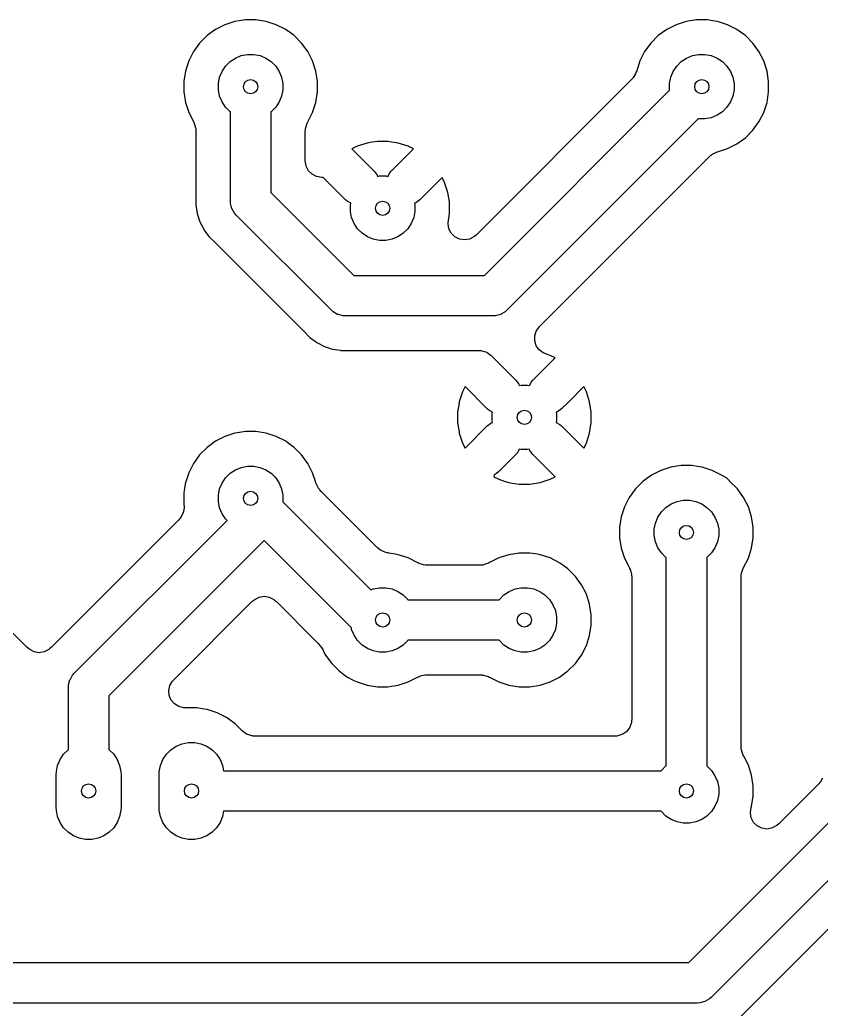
# Model space of a CAD drawing. Header units: millimetres. Extents: x 20 to 168, y -138 to -20.
# Drawn here: x 73.54 to 93.33, y -109.77 to -85.35 of the extents above; entities that cross this region are included whole.
import ezdxf

# ---------------------------------------------------------------- set-up
doc = ezdxf.new("R2010")
doc.units = ezdxf.units.MM
doc.layers.add('B.Cu', color=253, linetype='CONTINUOUS', true_color=0x83a598)
doc.layers.add('Edge.Cuts', color=40, linetype='CONTINUOUS', true_color=0xfabd2f)

msp = doc.modelspace()

# ---------------------------------------------------------------- linework, layer by layer
at = {"layer": 'B.Cu', "linetype": 'CONTINUOUS'}
for p, q in [((78.853508, -85.390138), (78.606425, -85.470421)), ((78.956143, -85.373884), (78.853508, -85.390138)), ((78.956144, -85.373884), (78.956143, -85.373884)), ((79.110102, -85.3495), (78.956144, -85.373884)), ((79.369896, -85.3495), (79.110102, -85.3495)), ((79.369897, -85.3495), (79.369896, -85.3495)), ((79.562344, -85.37998), (79.369897, -85.3495)), ((79.562346, -85.37998), (79.562344, -85.379979)), ((79.562344, -85.379979), (79.562344, -85.37998)), ((79.626492, -85.390138), (79.562346, -85.37998)), ((79.873573, -85.470421), (79.626488, -85.390138)), ((79.626488, -85.390138), (79.626492, -85.390138)), ((89.993508, -85.390138), (89.746425, -85.470421)), ((90.096143, -85.373884), (89.993508, -85.390138)), ((90.096144, -85.373884), (90.096143, -85.373884)), ((90.250102, -85.3495), (90.096144, -85.373884)), ((90.509896, -85.3495), (90.250102, -85.3495)), ((90.509897, -85.3495), (90.509896, -85.3495)), ((90.702344, -85.37998), (90.509897, -85.3495)), ((90.702346, -85.37998), (90.702344, -85.379979)), ((90.702344, -85.379979), (90.702344, -85.37998)), ((90.766492, -85.390138), (90.702346, -85.37998)), ((91.013573, -85.470421), (90.766488, -85.390138)), ((90.766488, -85.390138), (90.766492, -85.390138)), ((78.374948, -85.588365), (78.164773, -85.741066)), ((78.606419, -85.470424), (78.374948, -85.588365)), ((78.606425, -85.470421), (78.606419, -85.470424)), ((79.873579, -85.470424), (79.873573, -85.470421)), ((80.105049, -85.588364), (79.873579, -85.470424)), ((80.159715, -85.628081), (80.105049, -85.588364)), ((80.163911, -85.63113), (80.159715, -85.628081)), ((80.315229, -85.741069), (80.163911, -85.63113)), ((89.514948, -85.588365), (89.304773, -85.741066)), ((89.746419, -85.470424), (89.514948, -85.588365)), ((89.746425, -85.470421), (89.746419, -85.470424)), ((91.013579, -85.470424), (91.013573, -85.470421)), ((91.245049, -85.588364), (91.013579, -85.470424)), ((91.299715, -85.628081), (91.245049, -85.588364)), ((91.303911, -85.63113), (91.299715, -85.628081)), ((91.455229, -85.741069), (91.303911, -85.63113)), ((77.981066, -85.924773), (77.828365, -86.134948)), ((78.164773, -85.741066), (77.981066, -85.924773)), ((80.498931, -85.924771), (80.315229, -85.741069)), ((80.651634, -86.134949), (80.498931, -85.924771)), ((89.121066, -85.924773), (88.968365, -86.134948)), ((89.304773, -85.741066), (89.121066, -85.924773)), ((91.638931, -85.924771), (91.455229, -85.741069)), ((91.791634, -86.134949), (91.638931, -85.924771)), ((77.828365, -86.134948), (77.710424, -86.366419)), ((80.769579, -86.366428), (80.651634, -86.134949)), ((88.968365, -86.134948), (88.850422, -86.366421)), ((91.909579, -86.366428), (91.791634, -86.134949)), ((77.710421, -86.366425), (77.63014, -86.613503)), ((77.710424, -86.366419), (77.710421, -86.366425)), ((78.621592, -86.492485), (78.732485, -86.381592)), ((78.732485, -86.381592), (78.862883, -86.294463)), ((78.862883, -86.294463), (79.007772, -86.234448)), ((79.007772, -86.234448), (79.161586, -86.203852)), ((79.161586, -86.203852), (79.318414, -86.203852)), ((79.318414, -86.203852), (79.472228, -86.234448)), ((79.472228, -86.234448), (79.617117, -86.294463)), ((79.617117, -86.294463), (79.747515, -86.381592)), ((79.747515, -86.381592), (79.858408, -86.492485)), ((80.84986, -86.613507), (80.769579, -86.366428)), ((88.850417, -86.366438), (88.772217, -86.607107)), ((88.850422, -86.366421), (88.850417, -86.366438)), ((89.761592, -86.492485), (89.872485, -86.381592)), ((89.872485, -86.381592), (90.002883, -86.294463)), ((90.002883, -86.294463), (90.147772, -86.234448)), ((90.147772, -86.234448), (90.301586, -86.203852)), ((90.301586, -86.203852), (90.458414, -86.203852)), ((90.458414, -86.203852), (90.612228, -86.234448)), ((90.612228, -86.234448), (90.757117, -86.294463)), ((90.757117, -86.294463), (90.887515, -86.381592)), ((90.887515, -86.381592), (90.998408, -86.492485)), ((91.98986, -86.613507), (91.909579, -86.366428)), ((77.630138, -86.613512), (77.61425, -86.713828)), ((77.63014, -86.613503), (77.630138, -86.613512)), ((78.474448, -86.767772), (78.534463, -86.622883)), ((78.534463, -86.622883), (78.621592, -86.492485)), ((79.858408, -86.492485), (79.945537, -86.622883)), ((79.945537, -86.622883), (80.005552, -86.767772)), ((80.8905, -86.870103), (80.84986, -86.613507)), ((88.761368, -86.636512), (88.742433, -86.68222)), ((88.772217, -86.607107), (88.761368, -86.636512)), ((89.614448, -86.767772), (89.674463, -86.622883)), ((89.674463, -86.622883), (89.761592, -86.492485)), ((90.998408, -86.492485), (91.085537, -86.622883)), ((91.085537, -86.622883), (91.145552, -86.767772)), ((92.0305, -86.870103), (91.98986, -86.613507)), ((77.599519, -86.806848), (77.5895, -86.870105)), ((77.5895, -86.870105), (77.5895, -86.883393)), ((77.5895, -86.883393), (77.5895, -87.129896)), ((77.61387, -86.716235), (77.599519, -86.806848)), ((77.614235, -86.713925), (77.61387, -86.716235)), ((77.61425, -86.713828), (77.614235, -86.713925)), ((78.443852, -86.921586), (78.474448, -86.767772)), ((80.005552, -86.767772), (80.036148, -86.921586)), ((80.8905, -87.129897), (80.8905, -86.870103)), ((88.646621, -86.823481), (84.816529, -90.653574)), ((88.677827, -86.788363), (88.646621, -86.823481)), ((88.687153, -86.776533), (88.677827, -86.788363)), ((88.742433, -86.68222), (88.687153, -86.776533)), ((89.583852, -86.921586), (89.614448, -86.767772)), ((91.145552, -86.767772), (91.176148, -86.921586)), ((92.0305, -87.129897), (92.0305, -86.870103)), ((77.5895, -87.129896), (77.630138, -87.38649)), ((78.443852, -87.078414), (78.443852, -86.921586)), ((78.474448, -87.232228), (78.443852, -87.078414)), ((80.036148, -87.078414), (80.005552, -87.232228)), ((80.036148, -86.921586), (80.036148, -87.078414)), ((80.84986, -87.386493), (80.8905, -87.129897)), ((85.016494, -91.6564), (89.585615, -87.087277)), ((89.583852, -87.078414), (89.583852, -86.921586)), ((89.585615, -87.087277), (89.583852, -87.078414)), ((91.176148, -87.078414), (91.145552, -87.232228)), ((91.176148, -86.921586), (91.176148, -87.078414)), ((91.98986, -87.386493), (92.0305, -87.129897)), ((77.630138, -87.38649), (77.710421, -87.633573)), ((78.534463, -87.377117), (78.474448, -87.232228)), ((78.621592, -87.507515), (78.534463, -87.377117)), ((79.945537, -87.377117), (79.858408, -87.507515)), ((80.005552, -87.232228), (79.945537, -87.377117)), ((80.769579, -87.633572), (80.84986, -87.386493)), ((91.085537, -87.377117), (90.998408, -87.507515)), ((91.145552, -87.232228), (91.085537, -87.377117)), ((91.909579, -87.633572), (91.98986, -87.386493)), ((77.710421, -87.633573), (77.710424, -87.63358)), ((77.710424, -87.63358), (77.825298, -87.859031)), ((78.732485, -87.618408), (78.621592, -87.507515)), ((78.74, -87.623429), (78.732485, -87.618408)), ((78.74, -89.8169), (78.74, -87.623429)), ((79.747515, -87.618408), (79.74, -87.623429)), ((79.74, -87.623429), (79.74, -89.609793)), ((79.858408, -87.507515), (79.747515, -87.618408)), ((80.651634, -87.865051), (80.769579, -87.633572)), ((90.887515, -87.618408), (90.757117, -87.705537)), ((90.998408, -87.507515), (90.887515, -87.618408)), ((91.791634, -87.865051), (91.909579, -87.633572)), ((77.825298, -87.859031), (77.838414, -87.887482)), ((77.838414, -87.887482), (77.857355, -87.933209)), ((80.633132, -87.903926), (80.640713, -87.887482)), ((80.640713, -87.887482), (80.642271, -87.884102)), ((80.642271, -87.884102), (80.649101, -87.87002)), ((80.649101, -87.87002), (80.65163, -87.865055)), ((80.65163, -87.865055), (80.651634, -87.865051)), ((90.292722, -87.794384), (85.577153, -92.509953)), ((90.301586, -87.796148), (90.292722, -87.794384)), ((90.458414, -87.796148), (90.301586, -87.796148)), ((90.612228, -87.765552), (90.458414, -87.796148)), ((90.757117, -87.705537), (90.612228, -87.765552)), ((91.638931, -88.075229), (91.791634, -87.865051)), ((77.857355, -87.933209), (77.884962, -88.039002)), ((77.884962, -88.039002), (77.886734, -88.053973)), ((77.886734, -88.053973), (77.8895, -88.100872)), ((77.8895, -88.100872), (77.8895, -89.92319)), ((80.5905, -88.108744), (80.595412, -88.04633)), ((80.5905, -88.828925), (80.5905, -88.108744)), ((80.595412, -88.04633), (80.601395, -88.008553)), ((80.601395, -88.008553), (80.633132, -87.903926)), ((91.455229, -88.258931), (91.638931, -88.075229)), ((82.241883, -88.370314), (82.113618, -88.390629)), ((82.370145, -88.35), (82.241883, -88.370314)), ((82.370148, -88.35), (82.370145, -88.35)), ((82.629852, -88.35), (82.370148, -88.35)), ((82.629855, -88.35), (82.629852, -88.35)), ((82.886377, -88.390629), (82.629855, -88.35)), ((91.245051, -88.411634), (91.455229, -88.258931)), ((81.866626, -88.470881), (81.741661, -88.534552)), ((81.741661, -88.534552), (81.741661, -88.534553)), ((81.741661, -88.534553), (82.290643, -89.083535)), ((82.113618, -88.390629), (81.866626, -88.470881)), ((82.70935, -89.083539), (83.258337, -88.534553)), ((82.886378, -88.390629), (82.886377, -88.390629)), ((82.886382, -88.39063), (82.886378, -88.390629)), ((83.13338, -88.470885), (82.886382, -88.39063)), ((83.258336, -88.534552), (83.13338, -88.470885)), ((83.258337, -88.534553), (83.258336, -88.534552)), ((90.629495, -88.675805), (90.725913, -88.62427)), ((90.725913, -88.62427), (90.746447, -88.616694)), ((90.746447, -88.616694), (90.761229, -88.611569)), ((90.761229, -88.611569), (90.766487, -88.60986)), ((90.766487, -88.60986), (90.766493, -88.60986)), ((90.766493, -88.60986), (91.013572, -88.529579)), ((91.013572, -88.529579), (91.245051, -88.411634)), ((80.610023, -88.952205), (80.5905, -88.828925)), ((86.369603, -92.920289), (90.550952, -88.73894)), ((90.550952, -88.73894), (90.59856, -88.698281)), ((90.59856, -88.698281), (90.624502, -88.679434)), ((90.624502, -88.679434), (90.629495, -88.675805)), ((80.613592, -88.963191), (80.610023, -88.952205)), ((80.613597, -88.963209), (80.613592, -88.963191)), ((80.670271, -89.074437), (80.613597, -88.963209)), ((80.758543, -89.162709), (80.670271, -89.074437)), ((82.290643, -89.083535), (82.364017, -89.184526)), ((82.674948, -89.122767), (82.70935, -89.083539)), ((80.869771, -89.219383), (80.758543, -89.162709)), ((80.993069, -89.238911), (80.869771, -89.219383)), ((81.031804, -89.238911), (80.993069, -89.238911)), ((81.583534, -89.79064), (81.031804, -89.238911)), ((82.364017, -89.184526), (82.37341, -89.213434)), ((82.37341, -89.213434), (82.421586, -89.203852)), ((82.421586, -89.203852), (82.578414, -89.203852)), ((82.578414, -89.203852), (82.625803, -89.213278)), ((82.625803, -89.213278), (82.674948, -89.122767)), ((83.965443, -89.241659), (83.416464, -89.790638)), ((83.965444, -89.24166), (83.965443, -89.241659)), ((84.029113, -89.366617), (83.965444, -89.24166)), ((84.10937, -89.613622), (84.029113, -89.366617)), ((78.744277, -89.882147), (78.74, -89.8169)), ((79.74, -89.609793), (81.786607, -91.6564)), ((81.622766, -89.825046), (81.583534, -89.79064)), ((81.713279, -89.874193), (81.622766, -89.825046)), ((83.416464, -89.790638), (83.315471, -89.864014)), ((84.146113, -89.845606), (84.10937, -89.613622)), ((84.149999, -89.870139), (84.146113, -89.845606)), ((77.8895, -89.92319), (77.922232, -90.129845)), ((78.744277, -89.882163), (78.744277, -89.882147)), ((78.762454, -89.95), (78.744277, -89.882163)), ((78.77806, -90.008242), (78.762454, -89.95)), ((78.843323, -90.121281), (78.77806, -90.008242)), ((81.703852, -89.921586), (81.713279, -89.874193)), ((81.703852, -90.078414), (81.703852, -89.921586)), ((81.734448, -90.232228), (81.703852, -90.078414)), ((83.296148, -90.078414), (83.265552, -90.232228)), ((83.315471, -89.864014), (83.286564, -89.873406)), ((83.286564, -89.873406), (83.296148, -89.921586)), ((83.296148, -89.921586), (83.296148, -90.078414)), ((84.15, -89.870142), (84.149999, -89.870139)), ((84.15, -90.129862), (84.15, -89.870142)), ((77.922232, -90.129845), (77.922233, -90.129868)), ((77.922233, -90.129868), (77.922236, -90.129868)), ((77.922236, -90.129868), (77.922756, -90.133153)), ((77.922756, -90.133153), (77.922756, -90.133155)), ((77.922756, -90.133155), (77.988442, -90.335311)), ((77.988442, -90.335311), (78.081734, -90.518408)), ((78.843338, -90.121296), (78.843323, -90.121281)), ((78.886447, -90.170453), (78.843338, -90.121296)), ((81.225947, -92.509954), (78.886447, -90.170453)), ((81.794463, -90.377117), (81.734448, -90.232228)), ((83.265552, -90.232228), (83.205537, -90.377117)), ((84.118106, -90.362625), (84.123017, -90.300216)), ((84.123017, -90.300216), (84.149922, -90.130345)), ((84.149922, -90.130345), (84.15, -90.129862)), ((78.081734, -90.518408), (78.084949, -90.524717)), ((78.084949, -90.524717), (78.095702, -90.539517)), ((78.095702, -90.539517), (78.209896, -90.696692)), ((81.881592, -90.507515), (81.794463, -90.377117)), ((81.992485, -90.618408), (81.881592, -90.507515)), ((83.118408, -90.507515), (83.007515, -90.618408)), ((83.205537, -90.377117), (83.118408, -90.507515)), ((84.118106, -90.384002), (84.118106, -90.362625)), ((84.137636, -90.5073), (84.118106, -90.384002)), ((84.194311, -90.618527), (84.137636, -90.5073)), ((78.209896, -90.696692), (78.360208, -90.847004)), ((82.122883, -90.705537), (81.992485, -90.618408)), ((82.267772, -90.765552), (82.122883, -90.705537)), ((82.421586, -90.796148), (82.267772, -90.765552)), ((82.578414, -90.796148), (82.421586, -90.796148)), ((82.732228, -90.765552), (82.578414, -90.796148)), ((82.877117, -90.705537), (82.732228, -90.765552)), ((83.007515, -90.618408), (82.877117, -90.705537)), ((84.282583, -90.706798), (84.194311, -90.618527)), ((84.393812, -90.763471), (84.282583, -90.706798)), ((84.51711, -90.782998), (84.393812, -90.763471)), ((84.640408, -90.763468), (84.51711, -90.782998)), ((84.751635, -90.706793), (84.640408, -90.763468)), ((84.768922, -90.694233), (84.751635, -90.706793)), ((84.816529, -90.653574), (84.768922, -90.694233)), ((78.360208, -90.847004), (78.360211, -90.847006)), ((78.360211, -90.847006), (80.549393, -93.036188)), ((81.786607, -91.6564), (85.016494, -91.6564)), ((73.579791, -100.700295), (65.07503, -92.195534)), ((81.275111, -92.553069), (81.225947, -92.509954)), ((85.577153, -92.509953), (85.527996, -92.553061)), ((81.275119, -92.553077), (81.275111, -92.553069)), ((81.388158, -92.61834), (81.275119, -92.553077)), ((81.410357, -92.624288), (81.388158, -92.61834)), ((81.514237, -92.652123), (81.410357, -92.624288)), ((81.514252, -92.652123), (81.514237, -92.652123)), ((81.5795, -92.6564), (81.514252, -92.652123)), ((85.2236, -92.6564), (81.5795, -92.6564)), ((85.288848, -92.652123), (85.2236, -92.6564)), ((85.288863, -92.652123), (85.288848, -92.652123)), ((85.414942, -92.61834), (85.288863, -92.652123)), ((85.437609, -92.605253), (85.414942, -92.61834)), ((85.527981, -92.553077), (85.437609, -92.605253)), ((85.527996, -92.553061), (85.527981, -92.553077)), ((86.291593, -93.030381), (86.296245, -93.021251)), ((86.296245, -93.021251), (86.369603, -92.920289)), ((80.549393, -93.036188), (80.549396, -93.036192)), ((80.549396, -93.036192), (80.699708, -93.186504)), ((80.699708, -93.186504), (80.830878, -93.281804)), ((86.253019, -93.149101), (86.291593, -93.030381)), ((86.25302, -93.273935), (86.253019, -93.149101)), ((80.830878, -93.281804), (80.871684, -93.311451)), ((80.871684, -93.311451), (81.061088, -93.407957)), ((81.061088, -93.407957), (81.263257, -93.473646)), ((81.263257, -93.473646), (81.45849, -93.504568)), ((81.45849, -93.504568), (81.470333, -93.506901)), ((81.470333, -93.506901), (81.702258, -93.506901)), ((81.702258, -93.506901), (81.710543, -93.506901)), ((81.710543, -93.506901), (81.710591, -93.5069)), ((81.710591, -93.5069), (84.857334, -93.5069)), ((84.857334, -93.5069), (84.919747, -93.511812)), ((84.919747, -93.511812), (84.949613, -93.516542)), ((86.291596, -93.39266), (86.25302, -93.273935)), ((86.364972, -93.493653), (86.291596, -93.39266)), ((86.465966, -93.567029), (86.364972, -93.493653)), ((84.949613, -93.516542), (85.068334, -93.555114)), ((85.068334, -93.555114), (85.081116, -93.561627)), ((85.081116, -93.561627), (85.182107, -93.635)), ((85.182107, -93.635), (85.18211, -93.635003)), ((85.18211, -93.635003), (85.79064, -94.243532)), ((86.209345, -94.243546), (86.758337, -93.694554)), ((86.489227, -93.578881), (86.465966, -93.567029)), ((86.547068, -93.60284), (86.489227, -93.578881)), ((86.633379, -93.630884), (86.547068, -93.60284)), ((86.758336, -93.694552), (86.633379, -93.630884)), ((86.758337, -93.694553), (86.758336, -93.694552)), ((86.758337, -93.694554), (86.758337, -93.694553)), ((85.79064, -94.243532), (85.864016, -94.344525)), ((86.174947, -94.282771), (86.209345, -94.243546)), ((84.534552, -94.401661), (84.470881, -94.526626)), ((84.534553, -94.401661), (84.534552, -94.401661)), ((85.08354, -94.950648), (84.534553, -94.401661)), ((85.864016, -94.344525), (85.873409, -94.373435)), ((85.873409, -94.373435), (85.921586, -94.363852)), ((85.921586, -94.363852), (86.078414, -94.363852)), ((86.078414, -94.363852), (86.125805, -94.373278)), ((86.125805, -94.373278), (86.174947, -94.282771)), ((87.465445, -94.401661), (87.093485, -94.773622)), ((87.529113, -94.526617), (87.465445, -94.401661)), ((84.470881, -94.526626), (84.390629, -94.773618)), ((87.60937, -94.773622), (87.529113, -94.526617)), ((84.377966, -94.853571), (84.35, -95.030144)), ((84.390629, -94.773618), (84.377966, -94.853571)), ((85.122762, -94.985045), (85.08354, -94.950648)), ((86.916467, -94.95064), (86.815473, -95.024016)), ((87.093485, -94.773622), (86.916467, -94.95064)), ((87.65, -95.030144), (87.60937, -94.773622)), ((84.35, -95.030144), (84.35, -95.289855)), ((85.213278, -95.034195), (85.122762, -94.985045)), ((85.203852, -95.081586), (85.213278, -95.034195)), ((85.203852, -95.238414), (85.203852, -95.081586)), ((86.815473, -95.024016), (86.786564, -95.033408)), ((86.786564, -95.033408), (86.796148, -95.081586)), ((86.796148, -95.081586), (86.796148, -95.238414)), ((87.65, -95.289855), (87.65, -95.030144)), ((84.35, -95.289855), (84.3862, -95.518412)), ((84.534554, -95.918337), (85.083538, -95.369353)), ((85.083538, -95.369353), (85.133255, -95.333231)), ((85.133255, -95.333231), (85.18272, -95.296908)), ((85.18272, -95.296908), (85.183695, -95.296585)), ((85.183695, -95.296585), (85.184526, -95.295982)), ((85.184526, -95.295982), (85.213434, -95.286588)), ((85.213434, -95.286588), (85.203852, -95.238414)), ((86.796148, -95.238414), (86.78672, -95.285806)), ((86.78672, -95.285806), (86.877225, -95.334946)), ((86.877225, -95.334946), (86.916458, -95.369351)), ((86.916458, -95.369351), (87.465444, -95.918337)), ((87.60937, -95.546377), (87.65, -95.289855)), ((78.606419, -95.630424), (78.374948, -95.748365)), ((78.606425, -95.630421), (78.606419, -95.630424)), ((78.853508, -95.550138), (78.606425, -95.630421)), ((78.96336, -95.532741), (78.853508, -95.550138)), ((78.963362, -95.532741), (78.96336, -95.532741)), ((79.110103, -95.5095), (78.963362, -95.532741)), ((79.110104, -95.5095), (79.110103, -95.5095)), ((79.369896, -95.5095), (79.110104, -95.5095)), ((79.369897, -95.5095), (79.369896, -95.5095)), ((79.562344, -95.53998), (79.369897, -95.5095)), ((79.562346, -95.53998), (79.562344, -95.539979)), ((79.562344, -95.539979), (79.562344, -95.53998)), ((79.626492, -95.550138), (79.562346, -95.53998)), ((79.873573, -95.630421), (79.626488, -95.550138)), ((79.626488, -95.550138), (79.626492, -95.550138)), ((79.873579, -95.630424), (79.873573, -95.630421)), ((80.10505, -95.748365), (79.873579, -95.630424)), ((84.3862, -95.518412), (84.39063, -95.546382)), ((84.39063, -95.546382), (84.470885, -95.793379)), ((87.529114, -95.793379), (87.60937, -95.546377)), ((78.164773, -95.901066), (77.981066, -96.084773)), ((78.374948, -95.748365), (78.164773, -95.901066)), ((80.16701, -95.793382), (80.10505, -95.748365)), ((80.167013, -95.793384), (80.16701, -95.793382)), ((80.315229, -95.901069), (80.167013, -95.793384)), ((80.498931, -96.084771), (80.315229, -95.901069)), ((84.470885, -95.793379), (84.470886, -95.793382)), ((84.470886, -95.793382), (84.534553, -95.918337)), ((84.534553, -95.918337), (84.534554, -95.918337)), ((85.874193, -95.94672), (85.825046, -96.037234)), ((85.921586, -95.956148), (85.874193, -95.94672)), ((86.12659, -95.946564), (86.078414, -95.956148)), ((86.135983, -95.975473), (86.12659, -95.946564)), ((87.465444, -95.918337), (87.465445, -95.918337)), ((87.465445, -95.918337), (87.529112, -95.793384)), ((87.529112, -95.793384), (87.529114, -95.793379)), ((77.981066, -96.084773), (77.828365, -96.294948)), ((80.651634, -96.294949), (80.498931, -96.084771)), ((85.790641, -96.076464), (85.358522, -96.508583)), ((85.825046, -96.037234), (85.790641, -96.076464)), ((86.078414, -95.956148), (85.921586, -95.956148)), ((86.209356, -96.076463), (86.135983, -95.975473)), ((86.758337, -96.625444), (86.209356, -96.076463)), ((77.828365, -96.294948), (77.710424, -96.526419)), ((78.862883, -96.454463), (79.007772, -96.394448)), ((79.007772, -96.394448), (79.161586, -96.363852)), ((79.161586, -96.363852), (79.318414, -96.363852)), ((79.318414, -96.363852), (79.472228, -96.394448)), ((79.472228, -96.394448), (79.617117, -96.454463)), ((80.769579, -96.526428), (80.651634, -96.294949)), ((89.613508, -96.390138), (89.366425, -96.470421)), ((89.716238, -96.373869), (89.613508, -96.390138)), ((89.71624, -96.373869), (89.716238, -96.373869)), ((89.870103, -96.3495), (89.71624, -96.373869)), ((89.870104, -96.3495), (89.870103, -96.3495)), ((90.129896, -96.3495), (89.870104, -96.3495)), ((90.129897, -96.3495), (90.129896, -96.3495)), ((90.322344, -96.37998), (90.129897, -96.3495)), ((90.322346, -96.37998), (90.322344, -96.379979)), ((90.322344, -96.379979), (90.322344, -96.37998)), ((90.386492, -96.390138), (90.322346, -96.37998)), ((90.633573, -96.470421), (90.386488, -96.390138)), ((90.386488, -96.390138), (90.386492, -96.390138)), ((77.710421, -96.526425), (77.630139, -96.773507)), ((77.710424, -96.526419), (77.710421, -96.526425)), ((78.534463, -96.782883), (78.621592, -96.652485)), ((78.621592, -96.652485), (78.732485, -96.541592)), ((78.732485, -96.541592), (78.862883, -96.454463)), ((79.617117, -96.454463), (79.747515, -96.541592)), ((79.747515, -96.541592), (79.858408, -96.652485)), ((79.858408, -96.652485), (79.945537, -96.782883)), ((80.83932, -96.741069), (80.769579, -96.526428)), ((85.251641, -96.583871), (85.24166, -96.625444)), ((85.24166, -96.625444), (85.241661, -96.625444)), ((85.241661, -96.625445), (85.24166, -96.625445)), ((85.24166, -96.625445), (85.366617, -96.689113)), ((85.241661, -96.625444), (85.241661, -96.625445)), ((85.257532, -96.581957), (85.251641, -96.583871)), ((85.258362, -96.581353), (85.257532, -96.581957)), ((85.259338, -96.581031), (85.258362, -96.581353)), ((85.308802, -96.544707), (85.259338, -96.581031)), ((85.358522, -96.508583), (85.308802, -96.544707)), ((86.633384, -96.689112), (86.758337, -96.625445)), ((86.758337, -96.625445), (86.758337, -96.625444)), ((89.134948, -96.588365), (88.924773, -96.741066)), ((89.366419, -96.470424), (89.134948, -96.588365)), ((89.366425, -96.470421), (89.366419, -96.470424)), ((90.633579, -96.470424), (90.633573, -96.470421)), ((90.863737, -96.587696), (90.633579, -96.470424)), ((90.866442, -96.589062), (90.863737, -96.587696)), ((90.988487, -96.650084), (90.866442, -96.589062)), ((90.991585, -96.656163), (90.988487, -96.650084)), ((91.064693, -96.729268), (90.991585, -96.656163)), ((77.62436, -96.81), (77.599537, -96.966733)), ((77.625228, -96.804521), (77.62436, -96.81)), ((77.630139, -96.773507), (77.625228, -96.804509)), ((77.625228, -96.804509), (77.625228, -96.804521)), ((78.443852, -97.081586), (78.474448, -96.927772)), ((78.474448, -96.927772), (78.534463, -96.782883)), ((79.945537, -96.782883), (80.005552, -96.927772)), ((80.005552, -96.927772), (80.036148, -97.081586)), ((80.852482, -96.781577), (80.83932, -96.741069)), ((80.856388, -96.795426), (80.852482, -96.781577)), ((80.897031, -96.875189), (80.856388, -96.795426)), ((80.893971, -96.876975), (80.897031, -96.875189)), ((80.898688, -96.885059), (80.893971, -96.876975)), ((80.910747, -96.902107), (80.898688, -96.885059)), ((80.913064, -96.906654), (80.910747, -96.902107)), ((80.915801, -96.910421), (80.913064, -96.906654)), ((80.916347, -96.910024), (80.915801, -96.910421)), ((80.928925, -96.927806), (80.916347, -96.910024)), ((80.928603, -96.928041), (80.928925, -96.927806)), ((80.938256, -96.941328), (80.928603, -96.928041)), ((85.366617, -96.689113), (85.526515, -96.741067)), ((85.526515, -96.741067), (85.613621, -96.76937)), ((85.613621, -96.76937), (85.694708, -96.782213)), ((85.694708, -96.782213), (85.870142, -96.809999)), ((85.870142, -96.809999), (85.870144, -96.81)), ((85.870144, -96.81), (86.129855, -96.81)), ((86.129855, -96.81), (86.129857, -96.81)), ((86.129857, -96.809999), (86.386377, -96.76937)), ((86.129857, -96.81), (86.129857, -96.809999)), ((86.386377, -96.76937), (86.633379, -96.689114)), ((86.633379, -96.689114), (86.633384, -96.689112)), ((88.741066, -96.924773), (88.588365, -97.134948)), ((88.924773, -96.741066), (88.741066, -96.924773)), ((91.063309, -96.730889), (91.064693, -96.729268)), ((91.075224, -96.741065), (91.063309, -96.730889)), ((91.075229, -96.741069), (91.075224, -96.741065)), ((91.258931, -96.924771), (91.075229, -96.741069)), ((91.411634, -97.134949), (91.258931, -96.924771)), ((77.599537, -96.966733), (77.5895, -97.030105)), ((77.5895, -97.030105), (77.5895, -97.289898)), ((78.443852, -97.238414), (78.443852, -97.081586)), ((80.036148, -97.081586), (80.036148, -97.238414)), ((80.978918, -96.988939), (80.938256, -96.941328)), ((81.664461, -97.674509), (80.978918, -96.988939)), ((88.588365, -97.134948), (88.470424, -97.366419)), ((91.529579, -97.366428), (91.411634, -97.134949)), ((77.595844, -97.390778), (77.576316, -97.514076)), ((77.5895, -97.289898), (77.590934, -97.298952)), ((77.590934, -97.298952), (77.595844, -97.361356)), ((77.595844, -97.361356), (77.595844, -97.390778)), ((78.474448, -97.392228), (78.443852, -97.238414)), ((78.534463, -97.537117), (78.474448, -97.392228)), ((80.036148, -97.238414), (80.0344, -97.247197)), ((80.0344, -97.247197), (82.206817, -99.419696)), ((88.470421, -97.366425), (88.390138, -97.613508)), ((88.470424, -97.366419), (88.470421, -97.366425)), ((89.381592, -97.492485), (89.492485, -97.381592)), ((89.492485, -97.381592), (89.622883, -97.294463)), ((89.622883, -97.294463), (89.767772, -97.234448)), ((89.767772, -97.234448), (89.921586, -97.203852)), ((89.921586, -97.203852), (90.078414, -97.203852)), ((90.078414, -97.203852), (90.232228, -97.234448)), ((90.232228, -97.234448), (90.377117, -97.294463)), ((90.377117, -97.294463), (90.507515, -97.381592)), ((90.507515, -97.381592), (90.618408, -97.492485)), ((91.60986, -97.613507), (91.529579, -97.366428)), ((77.502349, -97.649105), (77.46169, -97.69671)), ((77.519639, -97.625308), (77.502349, -97.649105)), ((77.519642, -97.625304), (77.519639, -97.625308)), ((77.576316, -97.514076), (77.519642, -97.625304)), ((78.621592, -97.667515), (78.534463, -97.537117)), ((88.390138, -97.613508), (88.3495, -97.870102)), ((89.234448, -97.767772), (89.294463, -97.622883)), ((89.294463, -97.622883), (89.381592, -97.492485)), ((90.618408, -97.492485), (90.705537, -97.622883)), ((90.705537, -97.622883), (90.765552, -97.767772)), ((91.6505, -97.870102), (91.60986, -97.613507)), ((77.46169, -97.69671), (74.374142, -100.784261)), ((74.886447, -101.474747), (78.657635, -97.703558)), ((78.657635, -97.703558), (78.621592, -97.667515)), ((82.361672, -98.371747), (81.664461, -97.674509)), ((88.3495, -97.870102), (88.3495, -98.129896)), ((89.203852, -97.921586), (89.234448, -97.767772)), ((90.765552, -97.767772), (90.796148, -97.921586)), ((91.6505, -97.870103), (91.6505, -97.870102)), ((91.6505, -98.129897), (91.6505, -97.870103)), ((88.3495, -98.129896), (88.390138, -98.38649)), ((89.203852, -98.078414), (89.203852, -97.921586)), ((89.234448, -98.232228), (89.203852, -98.078414)), ((90.796148, -98.078414), (90.765552, -98.232228)), ((90.796148, -97.921586), (90.796148, -98.078414)), ((91.60986, -98.386493), (91.6505, -98.129897)), ((79.574193, -98.201213), (75.74, -102.035406)), ((81.72683, -100.353931), (79.574193, -98.201213)), ((82.369306, -98.379381), (82.361672, -98.371747)), ((82.442954, -98.437444), (82.369306, -98.379381)), ((88.390138, -98.38649), (88.470421, -98.633573)), ((89.294463, -98.377117), (89.234448, -98.232228)), ((89.381592, -98.507515), (89.294463, -98.377117)), ((90.705537, -98.377117), (90.618408, -98.507515)), ((90.765552, -98.232228), (90.705537, -98.377117)), ((91.529579, -98.633572), (91.60986, -98.386493)), ((82.459743, -98.447734), (82.442954, -98.437444)), ((82.575068, -98.495508), (82.459743, -98.447734)), ((82.614732, -98.505033), (82.575068, -98.495508)), ((82.624739, -98.507436), (82.614732, -98.505033)), ((82.655485, -98.513552), (82.624739, -98.507436)), ((82.805788, -98.537357), (82.655485, -98.513552)), ((82.886492, -98.550139), (82.805788, -98.537356)), ((82.805788, -98.537356), (82.805788, -98.537357)), ((83.133575, -98.630422), (82.886492, -98.550139)), ((83.369975, -98.750874), (83.133575, -98.630422)), ((85.366418, -98.630425), (85.140972, -98.745295)), ((85.366425, -98.630421), (85.366418, -98.630425)), ((85.613508, -98.550138), (85.366425, -98.630421)), ((85.716143, -98.533884), (85.613508, -98.550138)), ((85.716144, -98.533884), (85.716143, -98.533884)), ((85.870102, -98.5095), (85.716144, -98.533884)), ((86.129896, -98.5095), (85.870102, -98.5095)), ((86.129897, -98.5095), (86.129896, -98.5095)), ((86.322344, -98.53998), (86.129897, -98.5095)), ((86.322346, -98.53998), (86.322344, -98.539979)), ((86.322344, -98.539979), (86.322344, -98.53998)), ((86.386492, -98.550138), (86.322346, -98.53998)), ((86.633573, -98.630421), (86.386488, -98.550138)), ((86.386488, -98.550138), (86.386492, -98.550138)), ((86.633575, -98.630422), (86.633573, -98.630421)), ((86.86505, -98.748365), (86.633575, -98.630422)), ((88.470421, -98.633573), (88.470424, -98.63358)), ((88.470424, -98.63358), (88.585298, -98.859031)), ((89.492485, -98.618408), (89.381592, -98.507515)), ((89.5, -98.623429), (89.492485, -98.618408)), ((89.5, -103.75657), (89.5, -98.623429)), ((90.507515, -98.618408), (90.5, -98.623429)), ((90.5, -98.623429), (90.5, -103.75657)), ((90.618408, -98.507515), (90.507515, -98.618408)), ((91.411634, -98.865051), (91.529579, -98.633572)), ((83.376792, -98.754266), (83.369975, -98.750874)), ((83.376827, -98.754283), (83.376792, -98.754266)), ((83.384141, -98.757624), (83.376827, -98.754283)), ((83.384096, -98.757723), (83.384141, -98.757624)), ((83.403911, -98.766859), (83.384096, -98.757723)), ((83.508556, -98.798605), (83.403911, -98.766859)), ((83.546328, -98.804588), (83.508556, -98.798605)), ((83.608743, -98.8095), (83.546328, -98.804588)), ((84.899123, -98.8095), (83.608743, -98.8095)), ((84.946047, -98.806731), (84.899123, -98.8095)), ((84.961027, -98.804957), (84.946047, -98.806731)), ((85.066806, -98.777349), (84.961027, -98.804957)), ((85.112534, -98.758406), (85.066806, -98.777349)), ((85.140972, -98.745295), (85.112534, -98.758406)), ((86.874847, -98.755483), (86.86505, -98.748365)), ((86.949189, -98.809495), (86.874847, -98.755483)), ((86.949191, -98.809497), (86.949189, -98.809495)), ((86.949195, -98.8095), (86.949191, -98.809497)), ((87.075229, -98.901069), (86.949195, -98.8095)), ((88.585298, -98.859031), (88.598414, -98.887482)), ((91.400713, -98.887482), (91.402271, -98.884102)), ((91.402271, -98.884102), (91.409101, -98.87002)), ((91.409101, -98.87002), (91.41163, -98.865055)), ((91.41163, -98.865055), (91.411634, -98.865051)), ((87.258931, -99.084771), (87.075229, -98.901069)), ((87.411634, -99.294949), (87.258931, -99.084771)), ((88.598414, -98.887482), (88.617355, -98.933209)), ((88.617355, -98.933209), (88.644962, -99.039002)), ((88.644962, -99.039002), (88.646734, -99.053973)), ((88.646734, -99.053973), (88.6495, -99.100872)), ((88.6495, -99.100872), (88.6495, -102.599097)), ((91.3505, -99.108744), (91.355412, -99.04633)), ((91.3505, -103.279127), (91.3505, -99.108744)), ((91.355412, -99.04633), (91.361395, -99.008553)), ((91.361395, -99.008553), (91.393132, -98.903926)), ((91.393132, -98.903926), (91.400713, -98.887482)), ((82.267772, -99.394448), (82.421586, -99.363852)), ((82.421586, -99.363852), (82.578414, -99.363852)), ((82.578414, -99.363852), (82.732228, -99.394448)), ((85.767772, -99.394448), (85.921586, -99.363852)), ((85.921586, -99.363852), (86.078414, -99.363852)), ((86.078414, -99.363852), (86.232228, -99.394448)), ((87.529579, -99.526428), (87.411634, -99.294949)), ((79.339651, -99.651561), (79.450875, -99.59489)), ((79.450875, -99.59489), (79.574172, -99.57536)), ((79.574172, -99.57536), (79.69747, -99.594887)), ((79.69747, -99.594887), (79.808699, -99.65156)), ((82.206817, -99.419696), (82.267772, -99.394448)), ((82.732228, -99.394448), (82.877117, -99.454463)), ((82.877117, -99.454463), (83.007515, -99.541592)), ((83.007515, -99.541592), (83.118408, -99.652485)), ((85.381592, -99.652485), (85.492485, -99.541592)), ((85.492485, -99.541592), (85.622883, -99.454463)), ((85.622883, -99.454463), (85.767772, -99.394448)), ((86.232228, -99.394448), (86.377117, -99.454463)), ((86.377117, -99.454463), (86.507515, -99.541592)), ((86.507515, -99.541592), (86.618408, -99.652485)), ((87.60986, -99.773507), (87.529579, -99.526428)), ((77.344534, -101.633659), (79.269844, -99.708349)), ((79.269844, -99.708349), (79.317441, -99.667697)), ((79.317441, -99.667697), (79.339651, -99.651561)), ((79.808699, -99.65156), (79.808702, -99.651562)), ((79.808702, -99.651562), (79.830899, -99.667689)), ((79.830899, -99.667689), (79.878508, -99.708351)), ((79.878508, -99.708351), (80.850041, -100.679919)), ((83.118408, -99.652485), (83.123429, -99.66)), ((83.123429, -99.66), (85.376571, -99.66)), ((85.376571, -99.66), (85.381592, -99.652485)), ((86.618408, -99.652485), (86.705537, -99.782883)), ((86.705537, -99.782883), (86.765552, -99.927772)), ((87.6505, -100.030103), (87.60986, -99.773507)), ((86.765552, -99.927772), (86.796148, -100.081586)), ((86.796148, -100.081586), (86.796148, -100.238414)), ((87.6505, -100.289897), (87.6505, -100.030103)), ((86.796148, -100.238414), (86.765552, -100.392228)), ((87.60986, -100.546493), (87.6505, -100.289897)), ((81.734448, -100.392228), (81.72683, -100.353931)), ((81.794463, -100.537117), (81.734448, -100.392228)), ((81.881592, -100.667515), (81.794463, -100.537117)), ((86.705537, -100.537117), (86.618408, -100.667515)), ((86.765552, -100.392228), (86.705537, -100.537117)), ((87.529579, -100.793572), (87.60986, -100.546493)), ((73.579792, -100.700296), (73.579791, -100.700295)), ((73.714614, -100.835118), (73.579792, -100.700296)), ((73.762215, -100.875773), (73.714614, -100.835118)), ((74.323283, -100.835118), (74.27568, -100.875774)), ((74.374136, -100.784267), (74.323283, -100.835118)), ((74.374142, -100.784261), (74.374136, -100.784267)), ((80.850041, -100.679919), (80.910528, -100.740408)), ((80.910528, -100.740408), (80.951189, -100.788018)), ((80.951189, -100.788018), (80.987645, -100.838197)), ((81.992485, -100.778408), (81.881592, -100.667515)), ((82.122883, -100.865537), (81.992485, -100.778408)), ((83.007515, -100.778408), (82.877117, -100.865537)), ((83.118408, -100.667515), (83.007515, -100.778408)), ((83.123429, -100.66), (83.118408, -100.667515)), ((85.376571, -100.66), (83.123429, -100.66)), ((85.381592, -100.667515), (85.376571, -100.66)), ((85.492485, -100.778408), (85.381592, -100.667515)), ((85.622883, -100.865537), (85.492485, -100.778408)), ((86.507515, -100.778408), (86.377117, -100.865537)), ((86.618408, -100.667515), (86.507515, -100.778408)), ((87.411634, -101.025051), (87.529579, -100.793572)), ((73.784425, -100.89191), (73.762215, -100.875773)), ((73.895652, -100.948582), (73.784425, -100.89191)), ((74.018949, -100.96811), (73.895652, -100.948582)), ((74.142247, -100.948581), (74.018949, -100.96811)), ((74.253475, -100.891907), (74.142247, -100.948581)), ((74.27568, -100.875774), (74.253475, -100.891907)), ((80.987645, -100.838197), (81.020355, -100.891574)), ((81.020355, -100.891574), (81.075601, -101)), ((81.075601, -101), (81.088366, -101.025051)), ((81.088366, -101.025051), (81.241069, -101.235229)), ((82.267772, -100.925552), (82.122883, -100.865537)), ((82.421586, -100.956148), (82.267772, -100.925552)), ((82.578414, -100.956148), (82.421586, -100.956148)), ((82.732228, -100.925552), (82.578414, -100.956148)), ((82.877117, -100.865537), (82.732228, -100.925552)), ((85.767772, -100.925552), (85.622883, -100.865537)), ((85.921586, -100.956148), (85.767772, -100.925552)), ((86.078414, -100.956148), (85.921586, -100.956148)), ((86.232228, -100.925552), (86.078414, -100.956148)), ((86.377117, -100.865537), (86.232228, -100.925552)), ((87.258931, -101.235229), (87.411634, -101.025051)), ((81.241069, -101.235229), (81.424771, -101.418931)), ((87.075229, -101.418931), (87.258931, -101.235229)), ((74.78877, -101.618408), (74.843323, -101.523919)), ((74.843323, -101.523919), (74.843338, -101.523903)), ((74.843338, -101.523903), (74.886447, -101.474747)), ((81.424771, -101.418931), (81.550805, -101.5105)), ((81.550805, -101.5105), (81.634949, -101.571634)), ((83.35905, -101.574691), (83.387459, -101.561594)), ((83.387459, -101.561594), (83.433198, -101.542647)), ((83.433198, -101.542647), (83.539004, -101.515038)), ((83.539004, -101.515038), (83.553986, -101.513265)), ((83.553986, -101.513265), (83.600877, -101.5105)), ((83.600877, -101.5105), (84.891257, -101.5105)), ((84.891257, -101.5105), (84.953664, -101.515411)), ((84.953664, -101.515411), (84.971493, -101.518234)), ((84.971493, -101.518234), (84.991436, -101.521392)), ((84.991436, -101.521392), (85.096086, -101.553139)), ((85.096086, -101.553139), (85.107242, -101.558282)), ((85.107242, -101.558282), (85.11593, -101.562288)), ((85.11593, -101.562288), (85.127305, -101.567753)), ((85.127309, -101.567755), (85.127269, -101.567833)), ((85.127269, -101.567833), (85.130036, -101.569129)), ((85.127305, -101.567753), (85.127309, -101.567755)), ((85.130036, -101.569129), (85.134937, -101.571626)), ((86.865051, -101.571634), (87.075229, -101.418931)), ((74.74, -101.8283), (74.744277, -101.763052)), ((74.744277, -101.763037), (74.77806, -101.636958)), ((74.744277, -101.763052), (74.744277, -101.763037)), ((74.77806, -101.636958), (74.78877, -101.618408)), ((77.219404, -101.896727), (77.24854, -101.775373)), ((77.24854, -101.775373), (77.248726, -101.774924)), ((77.248726, -101.774924), (77.304013, -101.680595)), ((77.304013, -101.680595), (77.313348, -101.668754)), ((77.313348, -101.668754), (77.344534, -101.633659)), ((81.634949, -101.571634), (81.789311, -101.650286)), ((81.789311, -101.650286), (81.866428, -101.689579)), ((81.866428, -101.689579), (82.113507, -101.76986)), ((82.113507, -101.76986), (82.370103, -101.8105)), ((82.370103, -101.8105), (82.370106, -101.8105)), ((82.370106, -101.8105), (82.629894, -101.8105)), ((82.629894, -101.8105), (82.629897, -101.8105)), ((82.629897, -101.8105), (82.886493, -101.76986)), ((82.886493, -101.76986), (83.133572, -101.689579)), ((83.133572, -101.689579), (83.35905, -101.574691)), ((85.134937, -101.571626), (85.134945, -101.571631)), ((85.134945, -101.571631), (85.134949, -101.571634)), ((85.134949, -101.571634), (85.366428, -101.689579)), ((85.366428, -101.689579), (85.613507, -101.76986)), ((85.613507, -101.76986), (85.870103, -101.8105)), ((85.870103, -101.8105), (85.870106, -101.8105)), ((85.870106, -101.8105), (86.129894, -101.8105)), ((86.129894, -101.8105), (86.129897, -101.8105)), ((86.129897, -101.8105), (86.386493, -101.76986)), ((86.386493, -101.76986), (86.633572, -101.689579)), ((86.633572, -101.689579), (86.865051, -101.571634)), ((74.74, -103.35657), (74.74, -101.8283)), ((75.74, -102.035406), (75.74, -103.35657)), ((77.229193, -102.021178), (77.219404, -101.896727)), ((77.27696, -102.136512), (77.229193, -102.021178)), ((77.358029, -102.231441), (77.27696, -102.136512)), ((77.464465, -102.296672), (77.358029, -102.231441)), ((77.585848, -102.325819), (77.464465, -102.296672)), ((77.616962, -102.328269), (77.585848, -102.325819)), ((77.648272, -102.3295), (77.616962, -102.328269)), ((77.909896, -102.3295), (77.648272, -102.3295)), ((77.909897, -102.3295), (77.909896, -102.3295)), ((78.102344, -102.35998), (77.909897, -102.3295)), ((78.102346, -102.35998), (78.102344, -102.359979)), ((78.102344, -102.359979), (78.102344, -102.35998)), ((78.166492, -102.370138), (78.102346, -102.35998)), ((78.413573, -102.450421), (78.166488, -102.370138)), ((78.166488, -102.370138), (78.166492, -102.370138)), ((78.413579, -102.450424), (78.413573, -102.450421)), ((78.645049, -102.568364), (78.413579, -102.450424)), ((78.702161, -102.609858), (78.645049, -102.568364)), ((78.702163, -102.60986), (78.702161, -102.609858)), ((78.855229, -102.721069), (78.702163, -102.60986)), ((79.035559, -102.901399), (78.855229, -102.721069)), ((88.640293, -102.688628), (88.601715, -102.807353)), ((88.644587, -102.661519), (88.640293, -102.688628)), ((88.6495, -102.599097), (88.644587, -102.661519)), ((79.136551, -102.974772), (79.035559, -102.901399)), ((79.149328, -102.981283), (79.136551, -102.974772)), ((79.268042, -103.019856), (79.149328, -102.981283)), ((79.285023, -103.022545), (79.268042, -103.019856)), ((79.297912, -103.024587), (79.285023, -103.022545)), ((79.360333, -103.0295), (79.297912, -103.024587)), ((88.219098, -103.0295), (79.360333, -103.0295)), ((88.281523, -103.024586), (88.219098, -103.0295)), ((88.308631, -103.020292), (88.281523, -103.024586)), ((88.427344, -102.98172), (88.308631, -103.020292)), ((88.528338, -102.908345), (88.427344, -102.98172)), ((88.601715, -102.807353), (88.528338, -102.908345)), ((77.272485, -103.361592), (77.402883, -103.274463)), ((77.402883, -103.274463), (77.547772, -103.214448)), ((77.547772, -103.214448), (77.701586, -103.183852)), ((77.701586, -103.183852), (77.858414, -103.183852)), ((77.858414, -103.183852), (78.012228, -103.214448)), ((78.012228, -103.214448), (78.157117, -103.274463)), ((78.157117, -103.274463), (78.287515, -103.361592)), ((91.353266, -103.326023), (91.3505, -103.279127)), ((74.534463, -103.602883), (74.621592, -103.472485)), ((74.621592, -103.472485), (74.732485, -103.361592)), ((74.732485, -103.361592), (74.74, -103.35657)), ((75.74, -103.35657), (75.747515, -103.361592)), ((75.747515, -103.361592), (75.858408, -103.472485)), ((75.858408, -103.472485), (75.945537, -103.602883)), ((77.074463, -103.602883), (77.161592, -103.472485)), ((77.161592, -103.472485), (77.272485, -103.361592)), ((78.287515, -103.361592), (78.398408, -103.472485)), ((78.398408, -103.472485), (78.485537, -103.602883)), ((91.355038, -103.340995), (91.353266, -103.326023)), ((91.382642, -103.446784), (91.355038, -103.340995)), ((91.401579, -103.492504), (91.382642, -103.446784)), ((91.414698, -103.520962), (91.401579, -103.492504)), ((91.529579, -103.746428), (91.414698, -103.520962)), ((74.443852, -103.901586), (74.474448, -103.747772)), ((74.474448, -103.747772), (74.534463, -103.602883)), ((75.945537, -103.602883), (76.005552, -103.747772)), ((76.005552, -103.747772), (76.036148, -103.901586)), ((76.983852, -103.901586), (77.014448, -103.747772)), ((77.014448, -103.747772), (77.074463, -103.602883)), ((78.485537, -103.602883), (78.545552, -103.747772)), ((78.545552, -103.747772), (78.571854, -103.88)), ((89.381592, -103.872485), (89.492485, -103.761592)), ((89.492485, -103.761592), (89.5, -103.75657)), ((90.5, -103.75657), (90.507515, -103.761592)), ((90.507515, -103.761592), (90.618408, -103.872485)), ((91.60986, -103.993507), (91.529579, -103.746428)), ((74.44, -103.98), (74.443852, -103.901586)), ((74.44, -104.78), (74.44, -103.98)), ((76.036148, -103.901586), (76.04, -103.98)), ((76.04, -103.98), (76.04, -104.78)), ((76.98, -103.98), (76.983852, -103.901586)), ((76.98, -104.78), (76.98, -103.98)), ((78.571854, -103.88), (89.376571, -103.88)), ((89.376571, -103.88), (89.381592, -103.872485)), ((90.618408, -103.872485), (90.705537, -104.002883)), ((90.705537, -104.002883), (90.765552, -104.147772)), ((91.6505, -104.250103), (91.60986, -103.993507)), ((90.765552, -104.147772), (90.796148, -104.301586)), ((91.6505, -104.509897), (91.6505, -104.250103)), ((93.266621, -104.203481), (92.28081, -105.189292)), ((93.297827, -104.168363), (93.266621, -104.203481)), ((93.307153, -104.156533), (93.297827, -104.168363)), ((93.362433, -104.06222), (93.307153, -104.156533)), ((90.057094, -108.6158), (94.205615, -104.467277)), ((90.796148, -104.458414), (90.765552, -104.612228)), ((90.796148, -104.301586), (90.796148, -104.458414)), ((90.765552, -104.612228), (90.705537, -104.757117)), ((91.60986, -104.766493), (91.6505, -104.509897)), ((74.443852, -104.858414), (74.44, -104.78)), ((74.474448, -105.012228), (74.443852, -104.858414)), ((76.036148, -104.858414), (76.005552, -105.012228)), ((76.04, -104.78), (76.036148, -104.858414)), ((76.983852, -104.858414), (76.98, -104.78)), ((77.014448, -105.012228), (76.983852, -104.858414)), ((78.571854, -104.88), (78.545552, -105.012228)), ((89.376571, -104.88), (78.571854, -104.88)), ((89.381592, -104.887515), (89.376571, -104.88)), ((89.492485, -104.998408), (89.381592, -104.887515)), ((90.618408, -104.887515), (90.507515, -104.998408)), ((90.705537, -104.757117), (90.618408, -104.887515)), ((91.582387, -104.914239), (91.601914, -104.790945)), ((91.582387, -104.91972), (91.582387, -104.914239)), ((91.601917, -105.043018), (91.582387, -104.91972)), ((91.601914, -104.790945), (91.60986, -104.766493)), ((74.534463, -105.157117), (74.474448, -105.012228)), ((74.621592, -105.287515), (74.534463, -105.157117)), ((75.945537, -105.157117), (75.858408, -105.287515)), ((76.005552, -105.012228), (75.945537, -105.157117)), ((77.074463, -105.157117), (77.014448, -105.012228)), ((77.161592, -105.287515), (77.074463, -105.157117)), ((78.485537, -105.157117), (78.398408, -105.287515)), ((78.545552, -105.012228), (78.485537, -105.157117)), ((89.622883, -105.085537), (89.492485, -104.998408)), ((89.767772, -105.145552), (89.622883, -105.085537)), ((89.921586, -105.176148), (89.767772, -105.145552)), ((90.078414, -105.176148), (89.921586, -105.176148)), ((90.232228, -105.145552), (90.078414, -105.176148)), ((90.377117, -105.085537), (90.232228, -105.145552)), ((90.507515, -104.998408), (90.377117, -105.085537)), ((94.912722, -105.174384), (90.617753, -109.469353)), ((91.658592, -105.154245), (91.601917, -105.043018)), ((91.746864, -105.242516), (91.658592, -105.154245)), ((92.233203, -105.229951), (92.215916, -105.242511)), ((92.28081, -105.189292), (92.233203, -105.229951)), ((74.732485, -105.398408), (74.621592, -105.287515)), ((74.862883, -105.485537), (74.732485, -105.398408)), ((75.747515, -105.398408), (75.617117, -105.485537)), ((75.858408, -105.287515), (75.747515, -105.398408)), ((77.272485, -105.398408), (77.161592, -105.287515)), ((77.402883, -105.485537), (77.272485, -105.398408)), ((78.287515, -105.398408), (78.157117, -105.485537)), ((78.398408, -105.287515), (78.287515, -105.398408)), ((91.858093, -105.299189), (91.746864, -105.242516)), ((91.981391, -105.318716), (91.858093, -105.299189)), ((92.104689, -105.299186), (91.981391, -105.318716)), ((92.215916, -105.242511), (92.104689, -105.299186)), ((75.007772, -105.545552), (74.862883, -105.485537)), ((75.161586, -105.576148), (75.007772, -105.545552)), ((75.318414, -105.576148), (75.161586, -105.576148)), ((75.472228, -105.545552), (75.318414, -105.576148)), ((75.617117, -105.485537), (75.472228, -105.545552)), ((77.547772, -105.545552), (77.402883, -105.485537)), ((77.701586, -105.576148), (77.547772, -105.545552)), ((77.858414, -105.576148), (77.701586, -105.576148)), ((78.012228, -105.545552), (77.858414, -105.576148)), ((78.157117, -105.485537), (78.012228, -105.545552)), ((91.294306, -109.995588), (95.170952, -106.11894)), ((61.9595, -108.6158), (90.057094, -108.6158)), ((90.2642, -109.6158), (62.166607, -109.6158)), ((90.329448, -109.611523), (90.2642, -109.6158)), ((90.329463, -109.611523), (90.329448, -109.611523)), ((90.455542, -109.57774), (90.329463, -109.611523)), ((90.568581, -109.512477), (90.455542, -109.57774)), ((90.568596, -109.512461), (90.568581, -109.512477)), ((90.617753, -109.469353), (90.568596, -109.512461))]:
    msp.add_line(p, q, dxfattribs=at)
at = {"layer": 'B.Cu'}
for centre in [(79.24, -87), (79.24, -87), (90.38, -87), (90.38, -87), (82.5, -90), (82.5, -90), (86, -95.16), (86, -95.16), (79.24, -97.16), (79.24, -97.16), (90, -98), (90, -98), (82.5, -100.16), (82.5, -100.16), (86, -100.16), (86, -100.16), (75.24, -104.38), (75.24, -104.38), (77.78, -104.38), (77.78, -104.38), (90, -104.38), (90, -104.38)]:
    msp.add_circle(centre, 0.175, dxfattribs=at)
at = {"layer": 'Edge.Cuts'}
for centre in [(79.24, -87), (90.38, -87), (82.5, -90), (86, -95.16), (79.24, -97.16), (90, -98), (82.5, -100.16), (86, -100.16), (75.24, -104.38), (77.78, -104.38), (90, -104.38)]:
    msp.add_circle(centre, 0.175, dxfattribs=at)

doc.saveas('drawing.dxf')
